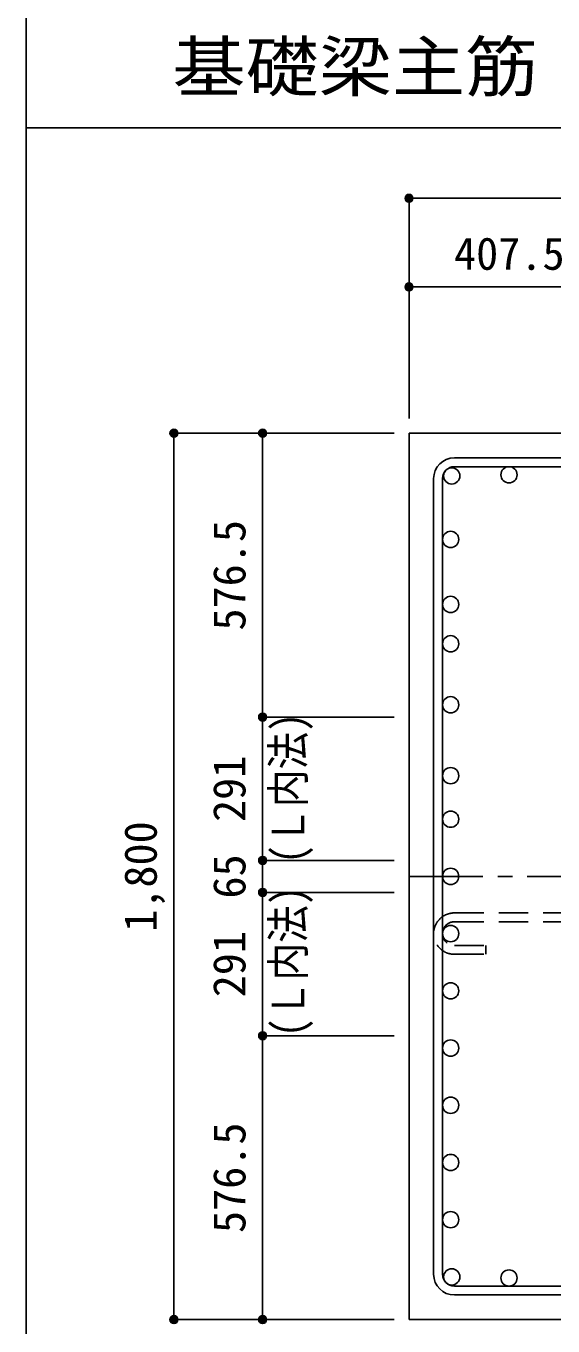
# Model space of a CAD drawing. Units: millimetres at full size, sheet at 1:30; details may follow other scales. Extents: x -5973 to 5954, y -4195 to 4201.
# Drawn here: x -5973 to -4904, y -2655 to -15 of the extents above; entities that cross this region are included whole.
import ezdxf
from ezdxf.enums import TextEntityAlignment as Align

# ---------------------------------------------------------------- set-up
doc = ezdxf.new("R2010")
doc.units = ezdxf.units.MM
doc.header["$LTSCALE"] = 30
doc.header["$PDMODE"] = 32
doc.header["$PDSIZE"] = 15
doc.linetypes.add('CHAIN1', pattern=[8, 5, -1, 1, -1])
doc.linetypes.add('DASHED2', pattern=[3, 2, -1])
for name, color, linetype in [('0-1_躯体線', 2, 'Continuous'), ('0-3_立上り筋', 3, 'Continuous'), ('0-4_フープ筋', 7, 'Continuous'), ('0-7_文字', 4, 'Continuous'), ('0-C', 7, 'DASHED2'), ('0-D_寸法', 4, 'Continuous'), ('6-7_文字', 7, 'Continuous'), ('F-0_枠', 6, 'Continuous')]:
    doc.layers.add(name, color=color, linetype=linetype)
doc.styles.add('ＭＳ ゴシック', font='')
doc.styles.get('ＭＳ ゴシック').set_extended_font_data('MS Gothic')

msp = doc.modelspace()

# ---------------------------------------------------------------- linework, layer by layer
at = {"layer": '0-1_躯体線'}
for p, q in [((-2995.8, -842.16), (-5195.8, -842.16)), ((-5195.8, -842.16), (-5195.8, -2642.16)), ((-5195.8, -2642.16), (-4637.8, -2642.16))]:
    msp.add_line(p, q, dxfattribs=at)
at = {"layer": '0-3_立上り筋'}
for centre in [(-5109.1, -928.86), (-4992.92, -926.66), (-5111.3, -1057.86), (-5111.3, -1189.86), (-5111.3, -1269.76), (-5111.3, -1393.6), (-5111.3, -1537.66), (-5111.3, -1625.98), (-5111.3, -1742.16), (-5111.3, -1858.35), (-5111.3, -1974.54), (-5111.3, -2090.72), (-5111.3, -2206.91), (-5111.3, -2323.09), (-5111.3, -2439.28), (-5109.1, -2555.47), (-4992.92, -2557.66)]:
    msp.add_circle(centre, 16.5, dxfattribs=at)
at = {"layer": '0-4_フープ筋'}
for p, q in [((-5103.8, -892.16), (-3487.8, -892.16)), ((-5103.8, -910.16), (-3487.8, -910.16)), ((-5145.8, -934.16), (-5145.8, -2550.16)), ((-5127.8, -934.16), (-5127.8, -2550.16)), ((-5103.8, -2574.16), (-3487.8, -2574.16)), ((-5103.8, -2592.16), (-3487.8, -2592.16))]:
    msp.add_line(p, q, dxfattribs=at)
for centre, radius, start, end in [((-5103.8, -934.16), 42, 90, 180), ((-5103.8, -934.16), 24, 90, 180), ((-5103.8, -2550.16), 42, 180, 270), ((-5103.8, -2550.16), 24, 180, 270)]:
    msp.add_arc(centre, radius, start, end, dxfattribs=at)
at = {"layer": '0-C'}
for p, q in [((-5103.8, -1816.35), (-3487.8, -1816.35)), ((-5103.8, -1834.35), (-3487.8, -1834.35)), ((-5103.8, -1882.35), (-5039.8, -1882.35))]:
    msp.add_line(p, q, dxfattribs=at)
msp.add_lwpolyline([(-5103.8, -1900.35), (-5039.8, -1900.35), (-5039.8, -1882.35)], dxfattribs=at)
for radius in [42, 24]:
    msp.add_arc((-5103.8, -1858.35), radius, 90, 270, dxfattribs=at)
at = {"layer": '0-D_寸法'}
for p, q in [((-5195.8, -365.12), (-5195.8, -545.12)), ((-5195.8, -365.12), (-5195.8, -545.12)), ((-5195.8, -365.12), (-3395.8, -365.12)), ((-5195.8, -365.12), (-3395.8, -365.12)), ((-5195.8, -545.12), (-4788.3, -545.12)), ((-5195.8, -545.12), (-5195.8, -812.16)), ((-5195.8, -545.12), (-5195.8, -812.16)), ((-5672.84, -842.16), (-5492.84, -842.16)), ((-5672.84, -842.16), (-5492.84, -842.16)), ((-5672.84, -842.16), (-5672.84, -2642.16)), ((-5672.84, -2642.16), (-5672.84, -842.16)), ((-5492.84, -842.16), (-5492.84, -1418.66)), ((-5492.84, -842.16), (-5225.8, -842.16)), ((-5492.84, -1418.66), (-5225.8, -1418.66)), ((-5492.84, -1418.66), (-5492.84, -1709.66)), ((-5492.84, -1709.66), (-5225.8, -1709.66)), ((-5492.84, -1709.66), (-5492.84, -1774.66)), ((-5492.84, -1774.66), (-5225.8, -1774.66)), ((-5492.84, -1774.66), (-5492.84, -2065.66)), ((-5492.84, -2065.66), (-5225.8, -2065.66)), ((-5492.84, -2065.66), (-5492.84, -2642.16)), ((-5672.84, -2642.16), (-5492.84, -2642.16)), ((-5492.84, -2642.16), (-5225.8, -2642.16)), ((-5492.84, -2642.16), (-5225.8, -2642.16))]:
    msp.add_line(p, q, dxfattribs=at)
at = {"layer": '0-D_寸法', "linetype": 'CHAIN1'}
msp.add_line((-5195.8, -1742.16), (-3395.8, -1742.16), dxfattribs=at)
at = {"layer": '0-D_寸法'}
for centre, radius in [((-5195.8, -365.12), 8), ((-5195.8, -365.12), 7.2), ((-5195.8, -365.12), 6.4), ((-5195.8, -365.12), 5.6), ((-5195.8, -365.12), 4.8), ((-5195.8, -365.12), 4), ((-5195.8, -365.12), 3.2), ((-5195.8, -365.12), 2.4), ((-5195.8, -365.12), 1.6), ((-5195.8, -365.12), 0.8), ((-5195.8, -545.12), 8), ((-5195.8, -545.12), 8), ((-5195.8, -545.12), 7.2), ((-5195.8, -545.12), 7.2), ((-5195.8, -545.12), 6.4), ((-5195.8, -545.12), 6.4), ((-5195.8, -545.12), 5.6), ((-5195.8, -545.12), 5.6), ((-5195.8, -545.12), 4.8), ((-5195.8, -545.12), 4.8), ((-5195.8, -545.12), 4), ((-5195.8, -545.12), 4), ((-5195.8, -545.12), 3.2), ((-5195.8, -545.12), 3.2), ((-5195.8, -545.12), 2.4), ((-5195.8, -545.12), 2.4), ((-5195.8, -545.12), 1.6), ((-5195.8, -545.12), 1.6), ((-5195.8, -545.12), 0.8), ((-5195.8, -545.12), 0.8), ((-5672.84, -842.16), 8), ((-5672.84, -842.16), 7.2), ((-5672.84, -842.16), 6.4), ((-5672.84, -842.16), 5.6), ((-5672.84, -842.16), 4.8), ((-5672.84, -842.16), 4), ((-5672.84, -842.16), 3.2), ((-5672.84, -842.16), 2.4), ((-5672.84, -842.16), 1.6), ((-5672.84, -842.16), 0.8), ((-5492.84, -842.16), 8), ((-5492.84, -842.16), 8), ((-5492.84, -842.16), 7.2), ((-5492.84, -842.16), 7.2), ((-5492.84, -842.16), 6.4), ((-5492.84, -842.16), 6.4), ((-5492.84, -842.16), 5.6), ((-5492.84, -842.16), 5.6), ((-5492.84, -842.16), 4.8), ((-5492.84, -842.16), 4.8), ((-5492.84, -842.16), 4), ((-5492.84, -842.16), 4), ((-5492.84, -842.16), 3.2), ((-5492.84, -842.16), 3.2), ((-5492.84, -842.16), 2.4), ((-5492.84, -842.16), 2.4), ((-5492.84, -842.16), 1.6), ((-5492.84, -842.16), 1.6), ((-5492.84, -842.16), 0.8), ((-5492.84, -842.16), 0.8), ((-5492.84, -1418.66), 8), ((-5492.84, -1418.66), 8), ((-5492.84, -1418.66), 7.2), ((-5492.84, -1418.66), 7.2), ((-5492.84, -1418.66), 6.4), ((-5492.84, -1418.66), 6.4), ((-5492.84, -1418.66), 5.6), ((-5492.84, -1418.66), 5.6), ((-5492.84, -1418.66), 4.8), ((-5492.84, -1418.66), 4.8), ((-5492.84, -1418.66), 4), ((-5492.84, -1418.66), 4), ((-5492.84, -1418.66), 3.2), ((-5492.84, -1418.66), 3.2), ((-5492.84, -1418.66), 2.4), ((-5492.84, -1418.66), 2.4), ((-5492.84, -1418.66), 1.6), ((-5492.84, -1418.66), 1.6), ((-5492.84, -1418.66), 0.8), ((-5492.84, -1418.66), 0.8), ((-5492.84, -1709.66), 8), ((-5492.84, -1709.66), 8), ((-5492.84, -1709.66), 7.2), ((-5492.84, -1709.66), 7.2), ((-5492.84, -1709.66), 6.4), ((-5492.84, -1709.66), 6.4), ((-5492.84, -1709.66), 5.6), ((-5492.84, -1709.66), 5.6), ((-5492.84, -1709.66), 4.8), ((-5492.84, -1709.66), 4.8), ((-5492.84, -1709.66), 4), ((-5492.84, -1709.66), 4), ((-5492.84, -1709.66), 3.2), ((-5492.84, -1709.66), 3.2), ((-5492.84, -1709.66), 2.4), ((-5492.84, -1709.66), 2.4), ((-5492.84, -1709.66), 1.6), ((-5492.84, -1709.66), 1.6), ((-5492.84, -1709.66), 0.8), ((-5492.84, -1709.66), 0.8), ((-5492.84, -1774.66), 8), ((-5492.84, -1774.66), 8), ((-5492.84, -1774.66), 7.2), ((-5492.84, -1774.66), 7.2), ((-5492.84, -1774.66), 6.4), ((-5492.84, -1774.66), 6.4), ((-5492.84, -1774.66), 5.6), ((-5492.84, -1774.66), 5.6), ((-5492.84, -1774.66), 4.8), ((-5492.84, -1774.66), 4.8), ((-5492.84, -1774.66), 4), ((-5492.84, -1774.66), 4), ((-5492.84, -1774.66), 3.2), ((-5492.84, -1774.66), 3.2), ((-5492.84, -1774.66), 2.4), ((-5492.84, -1774.66), 2.4), ((-5492.84, -1774.66), 1.6), ((-5492.84, -1774.66), 1.6), ((-5492.84, -1774.66), 0.8), ((-5492.84, -1774.66), 0.8), ((-5492.84, -2065.66), 8), ((-5492.84, -2065.66), 8), ((-5492.84, -2065.66), 7.2), ((-5492.84, -2065.66), 7.2), ((-5492.84, -2065.66), 6.4), ((-5492.84, -2065.66), 6.4), ((-5492.84, -2065.66), 5.6), ((-5492.84, -2065.66), 5.6), ((-5492.84, -2065.66), 4.8), ((-5492.84, -2065.66), 4.8), ((-5492.84, -2065.66), 4), ((-5492.84, -2065.66), 4), ((-5492.84, -2065.66), 3.2), ((-5492.84, -2065.66), 3.2), ((-5492.84, -2065.66), 2.4), ((-5492.84, -2065.66), 2.4), ((-5492.84, -2065.66), 1.6), ((-5492.84, -2065.66), 1.6), ((-5492.84, -2065.66), 0.8), ((-5492.84, -2065.66), 0.8), ((-5672.84, -2642.16), 8), ((-5672.84, -2642.16), 7.2), ((-5672.84, -2642.16), 6.4), ((-5672.84, -2642.16), 5.6), ((-5672.84, -2642.16), 4.8), ((-5672.84, -2642.16), 4), ((-5672.84, -2642.16), 3.2), ((-5672.84, -2642.16), 2.4), ((-5492.84, -2642.16), 8), ((-5492.84, -2642.16), 8), ((-5492.84, -2642.16), 7.2), ((-5492.84, -2642.16), 7.2), ((-5492.84, -2642.16), 6.4), ((-5492.84, -2642.16), 6.4), ((-5492.84, -2642.16), 5.6), ((-5492.84, -2642.16), 5.6), ((-5492.84, -2642.16), 4.8), ((-5492.84, -2642.16), 4.8), ((-5492.84, -2642.16), 4), ((-5492.84, -2642.16), 4), ((-5492.84, -2642.16), 3.2), ((-5492.84, -2642.16), 3.2), ((-5492.84, -2642.16), 2.4), ((-5492.84, -2642.16), 2.4), ((-5672.84, -2642.16), 1.6), ((-5672.84, -2642.16), 0.8), ((-5492.84, -2642.16), 1.6), ((-5492.84, -2642.16), 1.6), ((-5492.84, -2642.16), 0.8), ((-5492.84, -2642.16), 0.8)]:
    msp.add_circle(centre, radius, dxfattribs=at)
at = {"layer": '0-D_寸法', "color": 7}
for p in [(-5195.8, -365.12), (-5195.8, -365.12), (-5195.8, -545.12), (-5195.8, -545.12), (-5672.84, -842.16), (-5492.84, -842.16), (-5492.84, -842.16), (-5492.84, -1418.66), (-5492.84, -1418.66), (-5492.84, -1709.66), (-5492.84, -1709.66), (-5492.84, -1774.66), (-5492.84, -1774.66), (-5492.84, -2065.66), (-5492.84, -2065.66), (-5672.84, -2642.16), (-5492.84, -2642.16), (-5492.84, -2642.16)]:
    msp.add_point(p, dxfattribs=at)
at = {"layer": 'F-0_枠'}
msp.add_line((-5972.88, 4201.15), (-5972.88, -4195.24), dxfattribs=at)
at = {"layer": 'F-0_枠', "color": 2}
msp.add_line((-5972.88, -222.05), (3723.6, -222.05), dxfattribs=at)

# ---------------------------------------------------------------- texts
at = {"layer": '0-7_文字', "style": 'ＭＳ ゴシック', "width": 0.85}
for p in [(-5388.26, -1716.16), (-5388.26, -2068.17)]:
    msp.add_text('(Ｌ内法)', height=65.98, rotation=90, dxfattribs=at).set_placement(p, align=Align.BOTTOM_LEFT)
at = {"layer": '0-D_寸法', "style": 'ＭＳ ゴシック'}
msp.add_text('407.5', height=65.98, dxfattribs=at).set_placement((-5104.55, -530.12), align=Align.BOTTOM_LEFT)
for s, p in [('576.5', (-5507.84, -1242.91)), ('291', (-5507.84, -1631.66)), ('1,800', (-5687.84, -1854.66)), ('65', (-5507.84, -1787.16)), ('291', (-5507.84, -1987.66)), ('576.5', (-5507.84, -2466.41))]:
    msp.add_text(s, height=65.98, rotation=90, dxfattribs=at).set_placement(p, align=Align.BOTTOM_LEFT)
at = {"layer": '6-7_文字', "color": 2, "style": 'ＭＳ ゴシック', "width": 1.1}
msp.add_text('\u3000\u3000基礎梁主筋\u3000７本タイプ', height=98.97, dxfattribs=at).set_placement((-5972.88, -177.05), align=Align.BOTTOM_LEFT)

doc.saveas('drawing.dxf')
